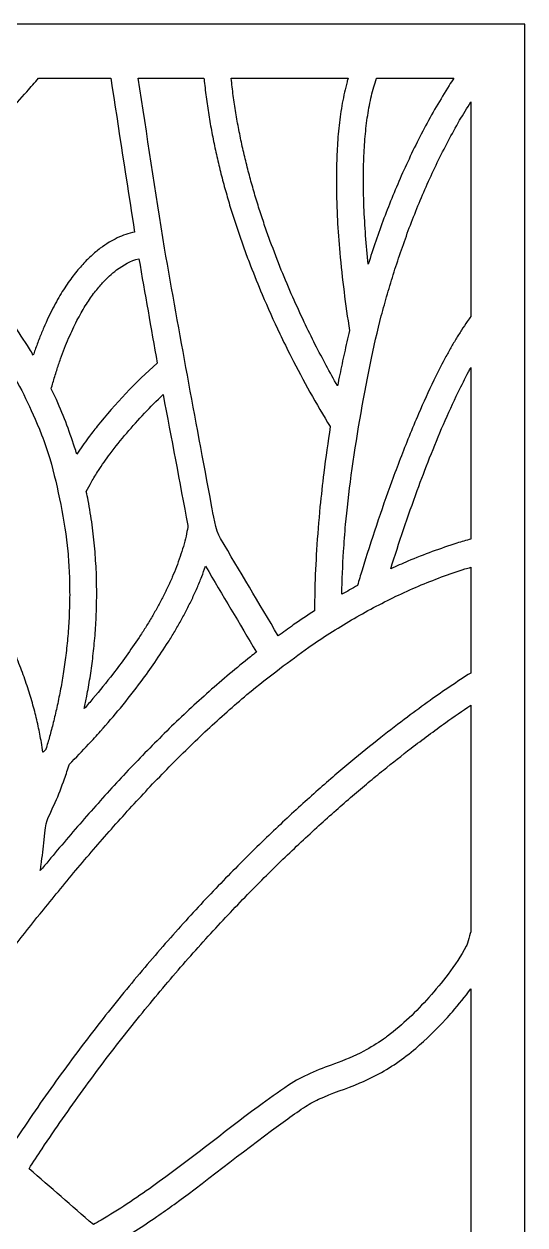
# Model space of a CAD drawing. Header units: centimetres. Extents: x 12.5 to 21.7, y -1.5 to 9.
# Drawn here: x 20.084 to 21.689, y 5.153 to 9.001 of the extents above; entities that cross this region are included whole.
import ezdxf

# ---------------------------------------------------------------- set-up
doc = ezdxf.new("R2010")
doc.units = ezdxf.units.CM
doc.header["$MEASUREMENT"] = 0
doc.layers.add('layer 1', color=7, linetype='Continuous')

msp = doc.modelspace()

# ---------------------------------------------------------------- linework, layer by layer
at = {"layer": 'layer 1', "color": 250, "lineweight": 30}
for points, knots in [([(21.68867, -1.47223), (20.22867, -1.47223), (18.76867, -1.47223), (17.30866, -1.47223), (17.30866, -1.47223), (17.30866, 2.01877), (17.30866, 5.50977), (17.30866, 9.00077), (17.30866, 9.00077), (18.76867, 9.00077), (20.22867, 9.00077), (21.68867, 9.00077), (21.68867, 9.00077), (21.68867, 5.50977), (21.68867, 2.01877), (21.68867, -1.47223)], [0, 0, 0, 0, 0.2, 0.2, 0.2, 0.2, 0.4, 0.4, 0.4, 0.4, 0.6, 0.6, 0.6, 0.6, 1, 1, 1, 1]), ([(20.11321, 7.93955), (20.11517, 7.94534), (20.11712, 7.95114), (20.11908, 7.95693), (20.11908, 7.95693), (20.12366, 7.96924), (20.12825, 7.98155), (20.13284, 7.99387), (20.13284, 7.99387), (20.13755, 8.00536), (20.14227, 8.01686), (20.14698, 8.02836), (20.14698, 8.02836), (20.15181, 8.03907), (20.15664, 8.04978), (20.16147, 8.06049), (20.16147, 8.06049), (20.16639, 8.07045), (20.17131, 8.0804), (20.17624, 8.09035), (20.17624, 8.09035), (20.18124, 8.09958), (20.18624, 8.10881), (20.19124, 8.11803), (20.19124, 8.11803), (20.1963, 8.12656), (20.20137, 8.13508), (20.20643, 8.1436), (20.20643, 8.1436), (20.21154, 8.15146), (20.21664, 8.15931), (20.22175, 8.16716), (20.22175, 8.16716), (20.22688, 8.17436), (20.23202, 8.18157), (20.23715, 8.18877), (20.23715, 8.18877), (20.24229, 8.19536), (20.24744, 8.20194), (20.25258, 8.20853), (20.25258, 8.20853), (20.25771, 8.21452), (20.26284, 8.22051), (20.26797, 8.2265), (20.26797, 8.2265), (20.27307, 8.23193), (20.27818, 8.23735), (20.28328, 8.24278), (20.28328, 8.24278), (20.28833, 8.24766), (20.29338, 8.25254), (20.29843, 8.25742), (20.29843, 8.25742), (20.30342, 8.26179), (20.3084, 8.26616), (20.31338, 8.27052), (20.31338, 8.27052), (20.31827, 8.2744), (20.32316, 8.27827), (20.32804, 8.28215), (20.32804, 8.28215), (20.33746, 8.28853), (20.34687, 8.29491), (20.35628, 8.30129), (20.35628, 8.30129), (20.36504, 8.30603), (20.37381, 8.31077), (20.38257, 8.31551), (20.38257, 8.31551), (20.40047, 8.32351), (20.41862, 8.33072), (20.43797, 8.33438), (20.43797, 8.33438), (20.41244, 8.49869), (20.38692, 8.663), (20.3614, 8.82731), (20.3614, 8.82731), (20.28435, 8.82731), (20.20731, 8.82731), (20.13026, 8.82731), (20.13026, 8.82731), (20.11799, 8.81275), (20.10556, 8.79835), (20.09302, 8.78398), (20.09302, 8.78398), (20.07274, 8.76192), (20.05246, 8.73985), (20.03218, 8.71779), (20.03218, 8.71779), (20.01973, 8.70496), (20.00728, 8.69213), (19.99483, 8.6793), (19.99483, 8.6793), (19.98089, 8.66549), (19.96695, 8.65169), (19.95301, 8.63789), (19.95301, 8.63789), (19.93762, 8.62328), (19.92223, 8.60867), (19.90684, 8.59406), (19.90684, 8.59406), (19.89003, 8.57882), (19.87322, 8.56357), (19.85641, 8.54833), (19.85641, 8.54833), (19.83822, 8.53262), (19.82003, 8.51692), (19.80184, 8.50121), (19.80184, 8.50121), (19.7823, 8.4852), (19.76276, 8.4692), (19.74322, 8.4532), (19.74322, 8.4532), (19.72472, 8.43888), (19.70621, 8.42456), (19.6877, 8.41025), (19.6877, 8.41025), (19.74378, 8.36573), (19.78164, 8.3332), (19.84269, 8.27836), (19.84269, 8.27836), (19.86812, 8.25247), (19.89354, 8.22658), (19.91896, 8.20069), (19.91896, 8.20069), (19.94172, 8.17433), (19.96448, 8.14798), (19.98724, 8.12163), (19.98724, 8.12163), (20.00746, 8.0949), (20.02768, 8.06818), (20.0479, 8.04146), (20.0479, 8.04146), (20.06569, 8.01447), (20.08349, 7.98747), (20.10128, 7.96048), (20.10128, 7.96048), (20.10526, 7.9535), (20.10924, 7.94653), (20.11321, 7.93955)], [0, 0, 0, 0, 0.0277778, 0.0277778, 0.0277778, 0.0277778, 0.0555556, 0.0555556, 0.0555556, 0.0555556, 0.0833333, 0.0833333, 0.0833333, 0.0833333, 0.1111111, 0.1111111, 0.1111111, 0.1111111, 0.1388889, 0.1388889, 0.1388889, 0.1388889, 0.1666667, 0.1666667, 0.1666667, 0.1666667, 0.1944444, 0.1944444, 0.1944444, 0.1944444, 0.2222222, 0.2222222, 0.2222222, 0.2222222, 0.25, 0.25, 0.25, 0.25, 0.2777778, 0.2777778, 0.2777778, 0.2777778, 0.3055556, 0.3055556, 0.3055556, 0.3055556, 0.3333333, 0.3333333, 0.3333333, 0.3333333, 0.3611111, 0.3611111, 0.3611111, 0.3611111, 0.3888889, 0.3888889, 0.3888889, 0.3888889, 0.4166667, 0.4166667, 0.4166667, 0.4166667, 0.4444444, 0.4444444, 0.4444444, 0.4444444, 0.4722222, 0.4722222, 0.4722222, 0.4722222, 0.5, 0.5, 0.5, 0.5, 0.5277778, 0.5277778, 0.5277778, 0.5277778, 0.5555556, 0.5555556, 0.5555556, 0.5555556, 0.5833333, 0.5833333, 0.5833333, 0.5833333, 0.6111111, 0.6111111, 0.6111111, 0.6111111, 0.6388889, 0.6388889, 0.6388889, 0.6388889, 0.6666667, 0.6666667, 0.6666667, 0.6666667, 0.6944444, 0.6944444, 0.6944444, 0.6944444, 0.7222222, 0.7222222, 0.7222222, 0.7222222, 0.75, 0.75, 0.75, 0.75, 0.7777778, 0.7777778, 0.7777778, 0.7777778, 0.8055556, 0.8055556, 0.8055556, 0.8055556, 0.8333333, 0.8333333, 0.8333333, 0.8333333, 0.8611111, 0.8611111, 0.8611111, 0.8611111, 0.8888889, 0.8888889, 0.8888889, 0.8888889, 0.9166667, 0.9166667, 0.9166667, 0.9166667, 0.9444444, 0.9444444, 0.9444444, 0.9444444, 1, 1, 1, 1]), ([(21.01529, 7.18996), (21.0165, 7.23212), (21.01849, 7.27416), (21.02092, 7.31628), (21.02092, 7.31628), (21.02405, 7.36225), (21.02777, 7.40806), (21.03194, 7.45394), (21.03194, 7.45394), (21.03593, 7.49012), (21.03992, 7.5263), (21.0439, 7.56247), (21.0439, 7.56247), (21.05037, 7.61207), (21.0571, 7.66154), (21.06503, 7.71093), (21.06503, 7.71093), (21.01933, 7.78306), (20.97857, 7.85829), (20.93947, 7.93415), (20.93947, 7.93415), (20.92727, 7.95895), (20.91507, 7.98376), (20.90287, 8.00856), (20.90287, 8.00856), (20.8834, 8.05024), (20.86463, 8.09203), (20.84638, 8.13426), (20.84638, 8.13426), (20.83398, 8.16497), (20.82157, 8.19568), (20.80917, 8.22638), (20.80917, 8.22638), (20.80314, 8.24248), (20.79712, 8.25857), (20.79109, 8.27467), (20.79109, 8.27467), (20.78524, 8.29122), (20.77939, 8.30777), (20.77354, 8.32432), (20.77354, 8.32432), (20.7679, 8.3413), (20.76227, 8.35827), (20.75664, 8.37525), (20.75664, 8.37525), (20.75127, 8.39262), (20.7459, 8.40999), (20.74053, 8.42736), (20.74053, 8.42736), (20.73547, 8.44509), (20.73041, 8.46283), (20.72535, 8.48056), (20.72535, 8.48056), (20.72064, 8.49863), (20.71593, 8.5167), (20.71122, 8.53477), (20.71122, 8.53477), (20.7069, 8.55315), (20.70259, 8.57153), (20.69827, 8.5899), (20.69827, 8.5899), (20.6944, 8.60855), (20.69052, 8.62721), (20.68665, 8.64586), (20.68665, 8.64586), (20.68326, 8.66476), (20.67987, 8.68366), (20.67648, 8.70256), (20.67648, 8.70256), (20.67362, 8.72167), (20.67076, 8.74079), (20.6679, 8.7599), (20.6679, 8.7599), (20.66562, 8.77921), (20.66333, 8.79851), (20.66105, 8.81781), (20.66105, 8.81781), (20.66078, 8.82098), (20.66051, 8.82414), (20.66024, 8.82731), (20.66024, 8.82731), (20.58988, 8.82731), (20.51953, 8.82731), (20.44917, 8.82731), (20.44917, 8.82731), (20.47738, 8.64571), (20.50559, 8.46412), (20.5338, 8.28252), (20.5338, 8.28252), (20.58209, 8.00726), (20.63042, 7.74653), (20.68473, 7.45826), (20.68473, 7.45826), (20.68953, 7.43282), (20.69787, 7.37808), (20.71313, 7.35238), (20.71313, 7.35238), (20.77481, 7.24848), (20.8365, 7.14459), (20.89819, 7.04069), (20.89819, 7.04069), (20.91425, 7.05221), (20.9303, 7.06372), (20.94636, 7.07524), (20.94636, 7.07524), (20.96917, 7.09043), (20.99198, 7.10561), (21.01479, 7.1208), (21.01479, 7.1208), (21.01476, 7.14386), (21.01483, 7.16687), (21.01529, 7.18996)], [0, 0, 0, 0, 0.0344828, 0.0344828, 0.0344828, 0.0344828, 0.0689655, 0.0689655, 0.0689655, 0.0689655, 0.1034483, 0.1034483, 0.1034483, 0.1034483, 0.137931, 0.137931, 0.137931, 0.137931, 0.1724138, 0.1724138, 0.1724138, 0.1724138, 0.2068966, 0.2068966, 0.2068966, 0.2068966, 0.2413793, 0.2413793, 0.2413793, 0.2413793, 0.2758621, 0.2758621, 0.2758621, 0.2758621, 0.3103448, 0.3103448, 0.3103448, 0.3103448, 0.3448276, 0.3448276, 0.3448276, 0.3448276, 0.3793103, 0.3793103, 0.3793103, 0.3793103, 0.4137931, 0.4137931, 0.4137931, 0.4137931, 0.4482759, 0.4482759, 0.4482759, 0.4482759, 0.4827586, 0.4827586, 0.4827586, 0.4827586, 0.5172414, 0.5172414, 0.5172414, 0.5172414, 0.5517241, 0.5517241, 0.5517241, 0.5517241, 0.5862069, 0.5862069, 0.5862069, 0.5862069, 0.6206897, 0.6206897, 0.6206897, 0.6206897, 0.6551724, 0.6551724, 0.6551724, 0.6551724, 0.6896552, 0.6896552, 0.6896552, 0.6896552, 0.7241379, 0.7241379, 0.7241379, 0.7241379, 0.7586207, 0.7586207, 0.7586207, 0.7586207, 0.7931034, 0.7931034, 0.7931034, 0.7931034, 0.8275862, 0.8275862, 0.8275862, 0.8275862, 0.862069, 0.862069, 0.862069, 0.862069, 0.8965517, 0.8965517, 0.8965517, 0.8965517, 0.9310345, 0.9310345, 0.9310345, 0.9310345, 1, 1, 1, 1]), ([(20.74729, 8.82731), (20.74731, 8.82707), (20.74733, 8.82684), (20.74735, 8.82661), (20.74735, 8.82661), (20.74952, 8.80821), (20.7517, 8.78982), (20.75388, 8.77142), (20.75388, 8.77142), (20.75661, 8.75316), (20.75934, 8.73489), (20.76207, 8.71663), (20.76207, 8.71663), (20.76532, 8.69853), (20.76857, 8.68044), (20.77181, 8.66234), (20.77181, 8.66234), (20.77553, 8.64444), (20.77925, 8.62654), (20.78297, 8.60864), (20.78297, 8.60864), (20.78712, 8.59097), (20.79126, 8.5733), (20.79541, 8.55563), (20.79541, 8.55563), (20.79995, 8.53822), (20.80449, 8.52081), (20.80903, 8.5034), (20.80903, 8.5034), (20.81391, 8.48629), (20.81879, 8.46918), (20.82368, 8.45207), (20.82368, 8.45207), (20.82887, 8.43528), (20.83405, 8.4185), (20.83924, 8.40171), (20.83924, 8.40171), (20.84469, 8.38528), (20.85014, 8.36886), (20.85559, 8.35243), (20.85559, 8.35243), (20.86126, 8.3364), (20.86693, 8.32037), (20.87259, 8.30433), (20.87259, 8.30433), (20.88442, 8.27357), (20.89624, 8.24281), (20.90806, 8.21204), (20.90806, 8.21204), (20.92024, 8.18324), (20.93242, 8.15443), (20.94461, 8.12562), (20.94461, 8.12562), (20.9568, 8.09902), (20.969, 8.07242), (20.9812, 8.04582), (20.9812, 8.04582), (20.99307, 8.02168), (21.00494, 7.99755), (21.01681, 7.97341), (21.01681, 7.97341), (21.03976, 7.92888), (21.06321, 7.88475), (21.08809, 7.84127), (21.08809, 7.84127), (21.09048, 7.85355), (21.09287, 7.86583), (21.09527, 7.87811), (21.09527, 7.87811), (21.10016, 7.90103), (21.10506, 7.92395), (21.10996, 7.94687), (21.10996, 7.94687), (21.11556, 7.97077), (21.12116, 7.99468), (21.12676, 8.01859), (21.12676, 8.01859), (21.11324, 8.10133), (21.1032, 8.18436), (21.09535, 8.26783), (21.09535, 8.26783), (21.09237, 8.30345), (21.08984, 8.33901), (21.08771, 8.37469), (21.08771, 8.37469), (21.08675, 8.39963), (21.08579, 8.42456), (21.08482, 8.4495), (21.08482, 8.4495), (21.08467, 8.47484), (21.08451, 8.50018), (21.08435, 8.52553), (21.08435, 8.52553), (21.08518, 8.55083), (21.08602, 8.57613), (21.08685, 8.60143), (21.08685, 8.60143), (21.08771, 8.61392), (21.08856, 8.62642), (21.08941, 8.63891), (21.08941, 8.63891), (21.09059, 8.65123), (21.09176, 8.66355), (21.09294, 8.67587), (21.09294, 8.67587), (21.09446, 8.68796), (21.09599, 8.70005), (21.09752, 8.71214), (21.09752, 8.71214), (21.09943, 8.72396), (21.10133, 8.73577), (21.10324, 8.74758), (21.10324, 8.74758), (21.10556, 8.75906), (21.10788, 8.77054), (21.1102, 8.78202), (21.1102, 8.78202), (21.11297, 8.79313), (21.11574, 8.80423), (21.1185, 8.81533), (21.1185, 8.81533), (21.11972, 8.81932), (21.12094, 8.82331), (21.12216, 8.82731), (21.12216, 8.82731), (20.9972, 8.82731), (20.87224, 8.82731), (20.74729, 8.82731)], [0, 0, 0, 0, 0.030303, 0.030303, 0.030303, 0.030303, 0.0606061, 0.0606061, 0.0606061, 0.0606061, 0.0909091, 0.0909091, 0.0909091, 0.0909091, 0.1212121, 0.1212121, 0.1212121, 0.1212121, 0.1515152, 0.1515152, 0.1515152, 0.1515152, 0.1818182, 0.1818182, 0.1818182, 0.1818182, 0.2121212, 0.2121212, 0.2121212, 0.2121212, 0.2424242, 0.2424242, 0.2424242, 0.2424242, 0.2727273, 0.2727273, 0.2727273, 0.2727273, 0.3030303, 0.3030303, 0.3030303, 0.3030303, 0.3333333, 0.3333333, 0.3333333, 0.3333333, 0.3636364, 0.3636364, 0.3636364, 0.3636364, 0.3939394, 0.3939394, 0.3939394, 0.3939394, 0.4242424, 0.4242424, 0.4242424, 0.4242424, 0.4545455, 0.4545455, 0.4545455, 0.4545455, 0.4848485, 0.4848485, 0.4848485, 0.4848485, 0.5151515, 0.5151515, 0.5151515, 0.5151515, 0.5454545, 0.5454545, 0.5454545, 0.5454545, 0.5757576, 0.5757576, 0.5757576, 0.5757576, 0.6060606, 0.6060606, 0.6060606, 0.6060606, 0.6363636, 0.6363636, 0.6363636, 0.6363636, 0.6666667, 0.6666667, 0.6666667, 0.6666667, 0.6969697, 0.6969697, 0.6969697, 0.6969697, 0.7272727, 0.7272727, 0.7272727, 0.7272727, 0.7575758, 0.7575758, 0.7575758, 0.7575758, 0.7878788, 0.7878788, 0.7878788, 0.7878788, 0.8181818, 0.8181818, 0.8181818, 0.8181818, 0.8484848, 0.8484848, 0.8484848, 0.8484848, 0.8787879, 0.8787879, 0.8787879, 0.8787879, 0.9090909, 0.9090909, 0.9090909, 0.9090909, 0.9393939, 0.9393939, 0.9393939, 0.9393939, 1, 1, 1, 1]), ([(21.21335, 8.82731), (21.21239, 8.82473), (21.21143, 8.82215), (21.21048, 8.81958), (21.21048, 8.81958), (21.20769, 8.81044), (21.2049, 8.80131), (21.20212, 8.79218), (21.20212, 8.79218), (21.19969, 8.78243), (21.19726, 8.77268), (21.19483, 8.76294), (21.19483, 8.76294), (21.19275, 8.75265), (21.19067, 8.74236), (21.18859, 8.73207), (21.18859, 8.73207), (21.18686, 8.72131), (21.18512, 8.71055), (21.18338, 8.69979), (21.18338, 8.69979), (21.18197, 8.68863), (21.18056, 8.67747), (21.17915, 8.66631), (21.17915, 8.66631), (21.17806, 8.65482), (21.17696, 8.64333), (21.17586, 8.63184), (21.17586, 8.63184), (21.17454, 8.60813), (21.17321, 8.58442), (21.17188, 8.56071), (21.17188, 8.56071), (21.17158, 8.53647), (21.17128, 8.51223), (21.17098, 8.48799), (21.17098, 8.48799), (21.17155, 8.46373), (21.17211, 8.43946), (21.17267, 8.4152), (21.17267, 8.4152), (21.17551, 8.35358), (21.17968, 8.29222), (21.18606, 8.23086), (21.18606, 8.23086), (21.19426, 8.2557), (21.20246, 8.28054), (21.21066, 8.30539), (21.21066, 8.30539), (21.21941, 8.3297), (21.22816, 8.35401), (21.23691, 8.37832), (21.23691, 8.37832), (21.24642, 8.40258), (21.25592, 8.42684), (21.26543, 8.4511), (21.26543, 8.4511), (21.27572, 8.47522), (21.28601, 8.49934), (21.29631, 8.52346), (21.29631, 8.52346), (21.30742, 8.54737), (21.31854, 8.57127), (21.32965, 8.59518), (21.32965, 8.59518), (21.34162, 8.61879), (21.35359, 8.64239), (21.36556, 8.666), (21.36556, 8.666), (21.37841, 8.68922), (21.39127, 8.71244), (21.40412, 8.73566), (21.40412, 8.73566), (21.4179, 8.75842), (21.43168, 8.78117), (21.44546, 8.80393), (21.44546, 8.80393), (21.45063, 8.81172), (21.4558, 8.81951), (21.46097, 8.82731), (21.46097, 8.82731), (21.37843, 8.82731), (21.29589, 8.82731), (21.21335, 8.82731)], [0, 0, 0, 0, 0.0454545, 0.0454545, 0.0454545, 0.0454545, 0.0909091, 0.0909091, 0.0909091, 0.0909091, 0.1363636, 0.1363636, 0.1363636, 0.1363636, 0.1818182, 0.1818182, 0.1818182, 0.1818182, 0.2272727, 0.2272727, 0.2272727, 0.2272727, 0.2727273, 0.2727273, 0.2727273, 0.2727273, 0.3181818, 0.3181818, 0.3181818, 0.3181818, 0.3636364, 0.3636364, 0.3636364, 0.3636364, 0.4090909, 0.4090909, 0.4090909, 0.4090909, 0.4545455, 0.4545455, 0.4545455, 0.4545455, 0.5, 0.5, 0.5, 0.5, 0.5454545, 0.5454545, 0.5454545, 0.5454545, 0.5909091, 0.5909091, 0.5909091, 0.5909091, 0.6363636, 0.6363636, 0.6363636, 0.6363636, 0.6818182, 0.6818182, 0.6818182, 0.6818182, 0.7272727, 0.7272727, 0.7272727, 0.7272727, 0.7727273, 0.7727273, 0.7727273, 0.7727273, 0.8181818, 0.8181818, 0.8181818, 0.8181818, 0.8636364, 0.8636364, 0.8636364, 0.8636364, 0.9090909, 0.9090909, 0.9090909, 0.9090909, 1, 1, 1, 1]), ([(21.5152, 8.75166), (21.5032, 8.73183), (21.49119, 8.71201), (21.47919, 8.69218), (21.47919, 8.69218), (21.46686, 8.66991), (21.45453, 8.64764), (21.4422, 8.62537), (21.4422, 8.62537), (21.43069, 8.60267), (21.41918, 8.57997), (21.40768, 8.55728), (21.40768, 8.55728), (21.39696, 8.53423), (21.38625, 8.51119), (21.37554, 8.48815), (21.37554, 8.48815), (21.3656, 8.46485), (21.35565, 8.44155), (21.34571, 8.41825), (21.34571, 8.41825), (21.33651, 8.39477), (21.32731, 8.37129), (21.31811, 8.34781), (21.31811, 8.34781), (21.30962, 8.32423), (21.30113, 8.30066), (21.29265, 8.27708), (21.29265, 8.27708), (21.28485, 8.25349), (21.27705, 8.22991), (21.26925, 8.20632), (21.26925, 8.20632), (21.26211, 8.18281), (21.25497, 8.15929), (21.24783, 8.13578), (21.24783, 8.13578), (21.24133, 8.11241), (21.23482, 8.08905), (21.22831, 8.06569), (21.22831, 8.06569), (21.18024, 7.87748), (21.13119, 7.58743), (21.11386, 7.3971), (21.11386, 7.3971), (21.11173, 7.36835), (21.10961, 7.33959), (21.10748, 7.31084), (21.10748, 7.31084), (21.10485, 7.26511), (21.10247, 7.21935), (21.10169, 7.17355), (21.10169, 7.17355), (21.11852, 7.18298), (21.13534, 7.1924), (21.15216, 7.20182), (21.15216, 7.20182), (21.15694, 7.21818), (21.16174, 7.23454), (21.16666, 7.25086), (21.16666, 7.25086), (21.19596, 7.34679), (21.228, 7.44169), (21.26212, 7.53602), (21.26212, 7.53602), (21.27987, 7.584), (21.29817, 7.63166), (21.31716, 7.67917), (21.31716, 7.67917), (21.32734, 7.70353), (21.33753, 7.72788), (21.34771, 7.75224), (21.34771, 7.75224), (21.36355, 7.78828), (21.37981, 7.82396), (21.3967, 7.85953), (21.3967, 7.85953), (21.40819, 7.88215), (21.41969, 7.90477), (21.43118, 7.92739), (21.43118, 7.92739), (21.43709, 7.93815), (21.443, 7.94892), (21.44891, 7.95968), (21.44891, 7.95968), (21.45492, 7.97001), (21.46093, 7.98034), (21.46695, 7.99066), (21.46695, 7.99066), (21.47306, 8.00049), (21.47918, 8.01032), (21.48529, 8.02015), (21.48529, 8.02015), (21.49151, 8.02943), (21.49773, 8.03871), (21.50395, 8.04799), (21.50395, 8.04799), (21.5077, 8.05312), (21.51145, 8.05826), (21.5152, 8.0634), (21.5152, 8.0634), (21.5152, 8.29282), (21.5152, 8.52224), (21.5152, 8.75166)], [0, 0, 0, 0, 0.037037, 0.037037, 0.037037, 0.037037, 0.0740741, 0.0740741, 0.0740741, 0.0740741, 0.1111111, 0.1111111, 0.1111111, 0.1111111, 0.1481481, 0.1481481, 0.1481481, 0.1481481, 0.1851852, 0.1851852, 0.1851852, 0.1851852, 0.2222222, 0.2222222, 0.2222222, 0.2222222, 0.2592593, 0.2592593, 0.2592593, 0.2592593, 0.2962963, 0.2962963, 0.2962963, 0.2962963, 0.3333333, 0.3333333, 0.3333333, 0.3333333, 0.3703704, 0.3703704, 0.3703704, 0.3703704, 0.4074074, 0.4074074, 0.4074074, 0.4074074, 0.4444444, 0.4444444, 0.4444444, 0.4444444, 0.4814815, 0.4814815, 0.4814815, 0.4814815, 0.5185185, 0.5185185, 0.5185185, 0.5185185, 0.5555556, 0.5555556, 0.5555556, 0.5555556, 0.5925926, 0.5925926, 0.5925926, 0.5925926, 0.6296296, 0.6296296, 0.6296296, 0.6296296, 0.6666667, 0.6666667, 0.6666667, 0.6666667, 0.7037037, 0.7037037, 0.7037037, 0.7037037, 0.7407407, 0.7407407, 0.7407407, 0.7407407, 0.7777778, 0.7777778, 0.7777778, 0.7777778, 0.8148148, 0.8148148, 0.8148148, 0.8148148, 0.8518519, 0.8518519, 0.8518519, 0.8518519, 0.8888889, 0.8888889, 0.8888889, 0.8888889, 0.9259259, 0.9259259, 0.9259259, 0.9259259, 1, 1, 1, 1]), ([(20.25265, 7.62251), (20.26465, 7.64038), (20.27693, 7.65789), (20.28963, 7.6753), (20.28963, 7.6753), (20.29905, 7.6875), (20.30848, 7.69971), (20.3179, 7.71191), (20.3179, 7.71191), (20.37668, 7.78421), (20.44073, 7.85239), (20.51032, 7.91443), (20.51032, 7.91443), (20.49077, 8.02582), (20.47123, 8.13721), (20.45169, 8.2486), (20.45169, 8.2486), (20.42514, 8.24235), (20.4022, 8.22853), (20.38022, 8.21283), (20.38022, 8.21283), (20.37254, 8.20641), (20.36487, 8.2), (20.35719, 8.19359), (20.35719, 8.19359), (20.34897, 8.18524), (20.34075, 8.1769), (20.33253, 8.16855), (20.33253, 8.16855), (20.32827, 8.16357), (20.324, 8.15859), (20.31973, 8.1536), (20.31973, 8.1536), (20.31538, 8.14803), (20.31103, 8.14246), (20.30668, 8.13689), (20.30668, 8.13689), (20.30227, 8.1307), (20.29786, 8.12452), (20.29345, 8.11833), (20.29345, 8.11833), (20.289, 8.11148), (20.28455, 8.10464), (20.2801, 8.09779), (20.2801, 8.09779), (20.27563, 8.09026), (20.27115, 8.08273), (20.26668, 8.0752), (20.26668, 8.0752), (20.26221, 8.06695), (20.25773, 8.0587), (20.25326, 8.05045), (20.25326, 8.05045), (20.2488, 8.04144), (20.24435, 8.03244), (20.2399, 8.02344), (20.2399, 8.02344), (20.23549, 8.01365), (20.23108, 8.00386), (20.22666, 7.99407), (20.22666, 7.99407), (20.22232, 7.98347), (20.21797, 7.97287), (20.21362, 7.96227), (20.21362, 7.96227), (20.20936, 7.95082), (20.20509, 7.93937), (20.20083, 7.92792), (20.20083, 7.92792), (20.19667, 7.91559), (20.19251, 7.90327), (20.18835, 7.89094), (20.18835, 7.89094), (20.18432, 7.87771), (20.18028, 7.86448), (20.17625, 7.85124), (20.17625, 7.85124), (20.17446, 7.84471), (20.17267, 7.83817), (20.17088, 7.83163), (20.17088, 7.83163), (20.17647, 7.82018), (20.18206, 7.80873), (20.18766, 7.79728), (20.18766, 7.79728), (20.1989, 7.77007), (20.21015, 7.74286), (20.22139, 7.71566), (20.22139, 7.71566), (20.2307, 7.68858), (20.24001, 7.6615), (20.24932, 7.63442), (20.24932, 7.63442), (20.25043, 7.63045), (20.25154, 7.62648), (20.25265, 7.62251)], [0, 0, 0, 0, 0.04, 0.04, 0.04, 0.04, 0.08, 0.08, 0.08, 0.08, 0.12, 0.12, 0.12, 0.12, 0.16, 0.16, 0.16, 0.16, 0.2, 0.2, 0.2, 0.2, 0.24, 0.24, 0.24, 0.24, 0.28, 0.28, 0.28, 0.28, 0.32, 0.32, 0.32, 0.32, 0.36, 0.36, 0.36, 0.36, 0.4, 0.4, 0.4, 0.4, 0.44, 0.44, 0.44, 0.44, 0.48, 0.48, 0.48, 0.48, 0.52, 0.52, 0.52, 0.52, 0.56, 0.56, 0.56, 0.56, 0.6, 0.6, 0.6, 0.6, 0.64, 0.64, 0.64, 0.64, 0.68, 0.68, 0.68, 0.68, 0.72, 0.72, 0.72, 0.72, 0.76, 0.76, 0.76, 0.76, 0.8, 0.8, 0.8, 0.8, 0.84, 0.84, 0.84, 0.84, 0.88, 0.88, 0.88, 0.88, 0.92, 0.92, 0.92, 0.92, 1, 1, 1, 1]), ([(20.14511, 6.66837), (20.14794, 6.67112), (20.15076, 6.67387), (20.15357, 6.67664), (20.15357, 6.67664), (20.15366, 6.67694), (20.15376, 6.67724), (20.15386, 6.67755), (20.15386, 6.67755), (20.15779, 6.69097), (20.16173, 6.70438), (20.16567, 6.7178), (20.16567, 6.7178), (20.16961, 6.73265), (20.17356, 6.7475), (20.1775, 6.76235), (20.1775, 6.76235), (20.18133, 6.77854), (20.18517, 6.79473), (20.189, 6.81092), (20.189, 6.81092), (20.19259, 6.82836), (20.19618, 6.8458), (20.19977, 6.86324), (20.19977, 6.86324), (20.20301, 6.88184), (20.20624, 6.90044), (20.20947, 6.91904), (20.20947, 6.91904), (20.21221, 6.9387), (20.21496, 6.95837), (20.21771, 6.97803), (20.21771, 6.97803), (20.21985, 6.99867), (20.22199, 7.01932), (20.22413, 7.03996), (20.22413, 7.03996), (20.22554, 7.06149), (20.22696, 7.08301), (20.22837, 7.10454), (20.22837, 7.10454), (20.22893, 7.12686), (20.2295, 7.14919), (20.23006, 7.17151), (20.23006, 7.17151), (20.22965, 7.19454), (20.22924, 7.21757), (20.22884, 7.2406), (20.22884, 7.2406), (20.22734, 7.26425), (20.22584, 7.28789), (20.22434, 7.31154), (20.22434, 7.31154), (20.21337, 7.40954), (20.19317, 7.51311), (20.16648, 7.60862), (20.16648, 7.60862), (20.15773, 7.63407), (20.14898, 7.65952), (20.14023, 7.68496), (20.14023, 7.68496), (20.09999, 7.78232), (20.08132, 7.82039), (20.02732, 7.91508), (20.02732, 7.91508), (20.02175, 7.92354), (20.01617, 7.932), (20.0106, 7.94046), (20.0106, 7.94046), (20.00603, 7.93063), (20.00143, 7.92081), (19.99679, 7.91101), (19.99679, 7.91101), (19.95921, 7.83203), (19.91931, 7.75414), (19.87564, 7.67833), (19.87564, 7.67833), (19.84393, 7.62445), (19.8098, 7.57221), (19.77134, 7.52285), (19.77134, 7.52285), (19.78828, 7.49591), (19.80571, 7.46927), (19.8229, 7.44249), (19.8229, 7.44249), (19.86001, 7.38367), (19.89422, 7.32362), (19.92639, 7.26198), (19.92639, 7.26198), (19.97488, 7.1677), (20.01851, 7.07114), (20.05931, 6.9733), (20.05931, 6.9733), (20.06668, 6.95412), (20.07406, 6.93494), (20.08143, 6.91576), (20.08143, 6.91576), (20.08776, 6.8971), (20.09408, 6.87845), (20.1004, 6.85979), (20.1004, 6.85979), (20.10571, 6.84158), (20.11101, 6.82336), (20.11632, 6.80515), (20.11632, 6.80515), (20.12064, 6.78729), (20.12497, 6.76943), (20.1293, 6.75157), (20.1293, 6.75157), (20.13268, 6.73399), (20.13606, 6.71641), (20.13945, 6.69883), (20.13945, 6.69883), (20.14095, 6.6883), (20.14245, 6.67778), (20.14395, 6.66725), (20.14395, 6.66725), (20.14434, 6.66762), (20.14473, 6.668), (20.14511, 6.66837)], [0, 0, 0, 0, 0.0322581, 0.0322581, 0.0322581, 0.0322581, 0.0645161, 0.0645161, 0.0645161, 0.0645161, 0.0967742, 0.0967742, 0.0967742, 0.0967742, 0.1290323, 0.1290323, 0.1290323, 0.1290323, 0.1612903, 0.1612903, 0.1612903, 0.1612903, 0.1935484, 0.1935484, 0.1935484, 0.1935484, 0.2258065, 0.2258065, 0.2258065, 0.2258065, 0.2580645, 0.2580645, 0.2580645, 0.2580645, 0.2903226, 0.2903226, 0.2903226, 0.2903226, 0.3225806, 0.3225806, 0.3225806, 0.3225806, 0.3548387, 0.3548387, 0.3548387, 0.3548387, 0.3870968, 0.3870968, 0.3870968, 0.3870968, 0.4193548, 0.4193548, 0.4193548, 0.4193548, 0.4516129, 0.4516129, 0.4516129, 0.4516129, 0.483871, 0.483871, 0.483871, 0.483871, 0.516129, 0.516129, 0.516129, 0.516129, 0.5483871, 0.5483871, 0.5483871, 0.5483871, 0.5806452, 0.5806452, 0.5806452, 0.5806452, 0.6129032, 0.6129032, 0.6129032, 0.6129032, 0.6451613, 0.6451613, 0.6451613, 0.6451613, 0.6774194, 0.6774194, 0.6774194, 0.6774194, 0.7096774, 0.7096774, 0.7096774, 0.7096774, 0.7419355, 0.7419355, 0.7419355, 0.7419355, 0.7741935, 0.7741935, 0.7741935, 0.7741935, 0.8064516, 0.8064516, 0.8064516, 0.8064516, 0.8387097, 0.8387097, 0.8387097, 0.8387097, 0.8709677, 0.8709677, 0.8709677, 0.8709677, 0.9032258, 0.9032258, 0.9032258, 0.9032258, 0.9354839, 0.9354839, 0.9354839, 0.9354839, 1, 1, 1, 1]), ([(21.5152, 7.89982), (21.51269, 7.89538), (21.51018, 7.89093), (21.50767, 7.88649), (21.50767, 7.88649), (21.49669, 7.86488), (21.48571, 7.84327), (21.47473, 7.82165), (21.47473, 7.82165), (21.45839, 7.78724), (21.44266, 7.75271), (21.42733, 7.71783), (21.42733, 7.71783), (21.41225, 7.68233), (21.3976, 7.64674), (21.38329, 7.61092), (21.38329, 7.61092), (21.36975, 7.57612), (21.35653, 7.54124), (21.34357, 7.50622), (21.34357, 7.50622), (21.31353, 7.42317), (21.28471, 7.33951), (21.2586, 7.25508), (21.2586, 7.25508), (21.2769, 7.26335), (21.29521, 7.27161), (21.31352, 7.27988), (21.31352, 7.27988), (21.33944, 7.29015), (21.36536, 7.30042), (21.39128, 7.31068), (21.39128, 7.31068), (21.41771, 7.31968), (21.44414, 7.32867), (21.47056, 7.33767), (21.47056, 7.33767), (21.48544, 7.34189), (21.50032, 7.34612), (21.5152, 7.35035), (21.5152, 7.35035), (21.5152, 7.53351), (21.5152, 7.71666), (21.5152, 7.89982)], [0, 0, 0, 0, 0.0833333, 0.0833333, 0.0833333, 0.0833333, 0.1666667, 0.1666667, 0.1666667, 0.1666667, 0.25, 0.25, 0.25, 0.25, 0.3333333, 0.3333333, 0.3333333, 0.3333333, 0.4166667, 0.4166667, 0.4166667, 0.4166667, 0.5, 0.5, 0.5, 0.5, 0.5833333, 0.5833333, 0.5833333, 0.5833333, 0.6666667, 0.6666667, 0.6666667, 0.6666667, 0.75, 0.75, 0.75, 0.75, 0.8333333, 0.8333333, 0.8333333, 0.8333333, 1, 1, 1, 1]), ([(20.2768, 6.80726), (20.28613, 6.8179), (20.29541, 6.82859), (20.30464, 6.83934), (20.30464, 6.83934), (20.32623, 6.86518), (20.34735, 6.89125), (20.36817, 6.91772), (20.36817, 6.91772), (20.3824, 6.93678), (20.39663, 6.95584), (20.41085, 6.97491), (20.41085, 6.97491), (20.4247, 6.99502), (20.43856, 7.01514), (20.45241, 7.03525), (20.45241, 7.03525), (20.45907, 7.04564), (20.46574, 7.05602), (20.4724, 7.0664), (20.4724, 7.0664), (20.47882, 7.07696), (20.48525, 7.08752), (20.49167, 7.09808), (20.49167, 7.09808), (20.4978, 7.10879), (20.50394, 7.1195), (20.51007, 7.13021), (20.51007, 7.13021), (20.51586, 7.14103), (20.52166, 7.15186), (20.52746, 7.16268), (20.52746, 7.16268), (20.53287, 7.1736), (20.53828, 7.18451), (20.54369, 7.19542), (20.54369, 7.19542), (20.54867, 7.20639), (20.55365, 7.21736), (20.55862, 7.22833), (20.55862, 7.22833), (20.56312, 7.23932), (20.56762, 7.25031), (20.57212, 7.26131), (20.57212, 7.26131), (20.5761, 7.27229), (20.58008, 7.28327), (20.58405, 7.29426), (20.58405, 7.29426), (20.58746, 7.3052), (20.59087, 7.31614), (20.59428, 7.32708), (20.59428, 7.32708), (20.59708, 7.33795), (20.59989, 7.34882), (20.60269, 7.35969), (20.60269, 7.35969), (20.60465, 7.36947), (20.6066, 7.37925), (20.60856, 7.38903), (20.60856, 7.38903), (20.60856, 7.39073), (20.60856, 7.39242), (20.60856, 7.39412), (20.60856, 7.39412), (20.58214, 7.534), (20.55572, 7.67388), (20.5293, 7.81377), (20.5293, 7.81377), (20.48831, 7.77451), (20.44966, 7.73333), (20.41258, 7.69037), (20.41258, 7.69037), (20.39421, 7.66846), (20.3765, 7.64631), (20.35923, 7.62354), (20.35923, 7.62354), (20.34637, 7.60591), (20.33399, 7.58819), (20.32189, 7.57004), (20.32189, 7.57004), (20.31439, 7.55784), (20.30688, 7.54564), (20.29938, 7.53344), (20.29938, 7.53344), (20.29371, 7.52332), (20.28827, 7.51321), (20.28301, 7.50301), (20.28301, 7.50301), (20.28511, 7.49342), (20.28722, 7.48384), (20.28932, 7.47426), (20.28932, 7.47426), (20.29361, 7.44815), (20.29789, 7.42203), (20.30217, 7.39592), (20.30217, 7.39592), (20.30504, 7.37032), (20.30791, 7.34471), (20.31077, 7.31911), (20.31077, 7.31911), (20.31236, 7.29411), (20.31394, 7.26911), (20.31552, 7.24411), (20.31552, 7.24411), (20.31595, 7.2198), (20.31638, 7.19549), (20.31681, 7.17118), (20.31681, 7.17118), (20.31622, 7.14766), (20.31562, 7.12413), (20.31503, 7.10061), (20.31503, 7.10061), (20.31354, 7.07795), (20.31206, 7.0553), (20.31057, 7.03264), (20.31057, 7.03264), (20.30832, 7.01095), (20.30607, 6.98925), (20.30382, 6.96756), (20.30382, 6.96756), (20.30094, 6.94691), (20.29805, 6.92626), (20.29517, 6.90561), (20.29517, 6.90561), (20.29178, 6.8861), (20.28839, 6.86658), (20.285, 6.84706), (20.285, 6.84706), (20.28226, 6.8338), (20.27953, 6.82053), (20.2768, 6.80726)], [0, 0, 0, 0, 0.0294118, 0.0294118, 0.0294118, 0.0294118, 0.0588235, 0.0588235, 0.0588235, 0.0588235, 0.0882353, 0.0882353, 0.0882353, 0.0882353, 0.1176471, 0.1176471, 0.1176471, 0.1176471, 0.1470588, 0.1470588, 0.1470588, 0.1470588, 0.1764706, 0.1764706, 0.1764706, 0.1764706, 0.2058824, 0.2058824, 0.2058824, 0.2058824, 0.2352941, 0.2352941, 0.2352941, 0.2352941, 0.2647059, 0.2647059, 0.2647059, 0.2647059, 0.2941176, 0.2941176, 0.2941176, 0.2941176, 0.3235294, 0.3235294, 0.3235294, 0.3235294, 0.3529412, 0.3529412, 0.3529412, 0.3529412, 0.3823529, 0.3823529, 0.3823529, 0.3823529, 0.4117647, 0.4117647, 0.4117647, 0.4117647, 0.4411765, 0.4411765, 0.4411765, 0.4411765, 0.4705882, 0.4705882, 0.4705882, 0.4705882, 0.5, 0.5, 0.5, 0.5, 0.5294118, 0.5294118, 0.5294118, 0.5294118, 0.5588235, 0.5588235, 0.5588235, 0.5588235, 0.5882353, 0.5882353, 0.5882353, 0.5882353, 0.6176471, 0.6176471, 0.6176471, 0.6176471, 0.6470588, 0.6470588, 0.6470588, 0.6470588, 0.6764706, 0.6764706, 0.6764706, 0.6764706, 0.7058824, 0.7058824, 0.7058824, 0.7058824, 0.7352941, 0.7352941, 0.7352941, 0.7352941, 0.7647059, 0.7647059, 0.7647059, 0.7647059, 0.7941176, 0.7941176, 0.7941176, 0.7941176, 0.8235294, 0.8235294, 0.8235294, 0.8235294, 0.8529412, 0.8529412, 0.8529412, 0.8529412, 0.8823529, 0.8823529, 0.8823529, 0.8823529, 0.9117647, 0.9117647, 0.9117647, 0.9117647, 0.9411765, 0.9411765, 0.9411765, 0.9411765, 1, 1, 1, 1]), ([(21.5152, 7.26018), (21.50894, 7.2584), (21.50267, 7.25662), (21.49641, 7.25484), (21.49641, 7.25484), (21.47135, 7.24632), (21.4463, 7.23779), (21.42124, 7.22926), (21.42124, 7.22926), (21.39661, 7.21951), (21.37198, 7.20975), (21.34735, 7.19999), (21.34735, 7.19999), (21.32313, 7.18906), (21.2989, 7.17812), (21.27468, 7.16719), (21.27468, 7.16719), (21.25086, 7.15513), (21.22704, 7.14307), (21.20321, 7.13101), (21.20321, 7.13101), (21.17978, 7.11788), (21.15634, 7.10475), (21.13291, 7.09162), (21.13291, 7.09162), (21.10985, 7.07748), (21.0868, 7.06334), (21.06374, 7.04919), (21.06374, 7.04919), (21.04106, 7.03409), (21.01837, 7.01898), (20.99568, 7.00388), (20.99568, 7.00388), (20.93496, 6.96033), (20.87347, 6.91387), (20.79793, 6.85233), (20.79793, 6.85233), (20.77664, 6.83395), (20.75536, 6.81557), (20.73407, 6.79718), (20.73407, 6.79718), (20.71311, 6.77812), (20.69216, 6.75906), (20.6712, 6.74001), (20.6712, 6.74001), (20.65056, 6.72033), (20.62993, 6.70065), (20.60929, 6.68097), (20.60929, 6.68097), (20.58897, 6.66073), (20.56865, 6.6405), (20.54832, 6.62026), (20.54832, 6.62026), (20.5283, 6.59952), (20.50829, 6.57878), (20.48827, 6.55804), (20.48827, 6.55804), (20.46854, 6.53685), (20.44882, 6.51567), (20.4291, 6.49449), (20.4291, 6.49449), (20.40966, 6.47292), (20.39022, 6.45135), (20.37078, 6.42978), (20.37078, 6.42978), (20.35162, 6.40789), (20.33247, 6.386), (20.31331, 6.3641), (20.31331, 6.3641), (20.29441, 6.34194), (20.27552, 6.31978), (20.25663, 6.29762), (20.25663, 6.29762), (20.21962, 6.25273), (20.1826, 6.20785), (20.14558, 6.16296), (20.14558, 6.16296), (20.09138, 6.09542), (20.03768, 6.02757), (19.98431, 5.95937), (19.98431, 5.95937), (19.90646, 5.85907), (19.82914, 5.75835), (19.7513, 5.65803), (19.7513, 5.65803), (19.80531, 5.60598), (19.85929, 5.5539), (19.91328, 5.50184), (19.91328, 5.50184), (19.95262, 5.46391), (19.99279, 5.42692), (20.03372, 5.39072), (20.03372, 5.39072), (20.04561, 5.40893), (20.0575, 5.42714), (20.06939, 5.44536), (20.06939, 5.44536), (20.09157, 5.47788), (20.11375, 5.5104), (20.13593, 5.54292), (20.13593, 5.54292), (20.15822, 5.57426), (20.18051, 5.6056), (20.20281, 5.63693), (20.20281, 5.63693), (20.22516, 5.66709), (20.24751, 5.69725), (20.26986, 5.72741), (20.26986, 5.72741), (20.29221, 5.75641), (20.31456, 5.7854), (20.33691, 5.81439), (20.33691, 5.81439), (20.35921, 5.84222), (20.3815, 5.87005), (20.4038, 5.89788), (20.4038, 5.89788), (20.42598, 5.92456), (20.44816, 5.95124), (20.47035, 5.97792), (20.47035, 5.97792), (20.49236, 6.00346), (20.51437, 6.02899), (20.53638, 6.05453), (20.53638, 6.05453), (20.55817, 6.07893), (20.57995, 6.10333), (20.60174, 6.12773), (20.60174, 6.12773), (20.62324, 6.151), (20.64474, 6.17427), (20.66624, 6.19754), (20.66624, 6.19754), (20.6874, 6.2197), (20.70856, 6.24185), (20.72972, 6.264), (20.72972, 6.264), (20.75049, 6.28504), (20.77125, 6.30608), (20.79201, 6.32712), (20.79201, 6.32712), (20.81232, 6.34706), (20.83263, 6.367), (20.85294, 6.38694), (20.85294, 6.38694), (20.87274, 6.40578), (20.89254, 6.42463), (20.91233, 6.44347), (20.91233, 6.44347), (20.93156, 6.46123), (20.95079, 6.47899), (20.97002, 6.49674), (20.97002, 6.49674), (20.98863, 6.51342), (21.00723, 6.5301), (21.02584, 6.54678), (21.02584, 6.54678), (21.04376, 6.56239), (21.06169, 6.578), (21.07961, 6.5936), (21.07961, 6.5936), (21.0968, 6.60815), (21.11398, 6.6227), (21.13117, 6.63724), (21.13117, 6.63724), (21.1631, 6.66318), (21.19503, 6.68913), (21.22697, 6.71507), (21.22697, 6.71507), (21.25526, 6.73686), (21.28356, 6.75865), (21.31186, 6.78044), (21.31186, 6.78044), (21.33608, 6.79815), (21.36029, 6.81586), (21.3845, 6.83357), (21.3845, 6.83357), (21.42743, 6.86379), (21.47057, 6.89369), (21.5152, 6.92133), (21.5152, 6.92133), (21.5152, 7.03428), (21.5152, 7.14723), (21.5152, 7.26018)], [0, 0, 0, 0, 0.0212766, 0.0212766, 0.0212766, 0.0212766, 0.0425532, 0.0425532, 0.0425532, 0.0425532, 0.0638298, 0.0638298, 0.0638298, 0.0638298, 0.0851064, 0.0851064, 0.0851064, 0.0851064, 0.106383, 0.106383, 0.106383, 0.106383, 0.1276596, 0.1276596, 0.1276596, 0.1276596, 0.1489362, 0.1489362, 0.1489362, 0.1489362, 0.1702128, 0.1702128, 0.1702128, 0.1702128, 0.1914894, 0.1914894, 0.1914894, 0.1914894, 0.212766, 0.212766, 0.212766, 0.212766, 0.2340426, 0.2340426, 0.2340426, 0.2340426, 0.2553191, 0.2553191, 0.2553191, 0.2553191, 0.2765957, 0.2765957, 0.2765957, 0.2765957, 0.2978723, 0.2978723, 0.2978723, 0.2978723, 0.3191489, 0.3191489, 0.3191489, 0.3191489, 0.3404255, 0.3404255, 0.3404255, 0.3404255, 0.3617021, 0.3617021, 0.3617021, 0.3617021, 0.3829787, 0.3829787, 0.3829787, 0.3829787, 0.4042553, 0.4042553, 0.4042553, 0.4042553, 0.4255319, 0.4255319, 0.4255319, 0.4255319, 0.4468085, 0.4468085, 0.4468085, 0.4468085, 0.4680851, 0.4680851, 0.4680851, 0.4680851, 0.4893617, 0.4893617, 0.4893617, 0.4893617, 0.5106383, 0.5106383, 0.5106383, 0.5106383, 0.5319149, 0.5319149, 0.5319149, 0.5319149, 0.5531915, 0.5531915, 0.5531915, 0.5531915, 0.5744681, 0.5744681, 0.5744681, 0.5744681, 0.5957447, 0.5957447, 0.5957447, 0.5957447, 0.6170213, 0.6170213, 0.6170213, 0.6170213, 0.6382979, 0.6382979, 0.6382979, 0.6382979, 0.6595745, 0.6595745, 0.6595745, 0.6595745, 0.6808511, 0.6808511, 0.6808511, 0.6808511, 0.7021277, 0.7021277, 0.7021277, 0.7021277, 0.7234043, 0.7234043, 0.7234043, 0.7234043, 0.7446809, 0.7446809, 0.7446809, 0.7446809, 0.7659574, 0.7659574, 0.7659574, 0.7659574, 0.787234, 0.787234, 0.787234, 0.787234, 0.8085106, 0.8085106, 0.8085106, 0.8085106, 0.8297872, 0.8297872, 0.8297872, 0.8297872, 0.8510638, 0.8510638, 0.8510638, 0.8510638, 0.8723404, 0.8723404, 0.8723404, 0.8723404, 0.893617, 0.893617, 0.893617, 0.893617, 0.9148936, 0.9148936, 0.9148936, 0.9148936, 0.9361702, 0.9361702, 0.9361702, 0.9361702, 0.9574468, 0.9574468, 0.9574468, 0.9574468, 1, 1, 1, 1]), ([(20.66511, 7.26336), (20.6611, 7.25227), (20.65708, 7.24119), (20.65307, 7.2301), (20.65307, 7.2301), (20.64814, 7.21806), (20.64321, 7.20601), (20.63828, 7.19396), (20.63828, 7.19396), (20.63287, 7.18205), (20.62746, 7.17014), (20.62205, 7.15823), (20.62205, 7.15823), (20.61622, 7.14646), (20.61039, 7.1347), (20.60456, 7.12294), (20.60456, 7.12294), (20.59836, 7.11135), (20.59215, 7.09976), (20.58595, 7.08817), (20.58595, 7.08817), (20.57942, 7.07678), (20.57289, 7.06538), (20.56636, 7.05398), (20.56636, 7.05398), (20.55956, 7.0428), (20.55276, 7.03162), (20.54596, 7.02044), (20.54596, 7.02044), (20.53173, 6.9988), (20.51751, 6.97716), (20.50328, 6.95553), (20.50328, 6.95553), (20.48855, 6.93502), (20.47382, 6.9145), (20.45908, 6.89399), (20.45908, 6.89399), (20.4373, 6.86534), (20.41518, 6.83717), (20.39251, 6.80923), (20.39251, 6.80923), (20.37166, 6.78428), (20.35057, 6.75967), (20.32909, 6.73526), (20.32909, 6.73526), (20.31623, 6.72115), (20.30337, 6.70704), (20.29051, 6.69293), (20.29051, 6.69293), (20.27037, 6.67153), (20.25005, 6.65028), (20.22929, 6.62949), (20.22929, 6.62949), (20.22403, 6.61362), (20.21876, 6.59774), (20.2135, 6.58187), (20.2135, 6.58187), (20.20411, 6.55641), (20.19456, 6.53119), (20.18375, 6.50629), (20.18375, 6.50629), (20.15529, 6.44331), (20.15398, 6.45483), (20.14816, 6.38725), (20.14816, 6.38725), (20.14539, 6.36039), (20.14221, 6.33369), (20.13865, 6.30692), (20.13865, 6.30692), (20.13773, 6.30065), (20.13679, 6.29438), (20.13584, 6.28812), (20.13584, 6.28812), (20.154, 6.30992), (20.17215, 6.33172), (20.19031, 6.35351), (20.19031, 6.35351), (20.20943, 6.37594), (20.22855, 6.39837), (20.24767, 6.4208), (20.24767, 6.4208), (20.26709, 6.44299), (20.28651, 6.46519), (20.30593, 6.48738), (20.30593, 6.48738), (20.32567, 6.50928), (20.3454, 6.53118), (20.36514, 6.55308), (20.36514, 6.55308), (20.3852, 6.57462), (20.40526, 6.59617), (20.42532, 6.61771), (20.42532, 6.61771), (20.44572, 6.63884), (20.46612, 6.65998), (20.48651, 6.68111), (20.48651, 6.68111), (20.50726, 6.70177), (20.52801, 6.72243), (20.54876, 6.74309), (20.54876, 6.74309), (20.56987, 6.76322), (20.59098, 6.78335), (20.61209, 6.80348), (20.61209, 6.80348), (20.63357, 6.82302), (20.65506, 6.84256), (20.67654, 6.8621), (20.67654, 6.8621), (20.69841, 6.88099), (20.72028, 6.89988), (20.74216, 6.91876), (20.74216, 6.91876), (20.76443, 6.93694), (20.7867, 6.95512), (20.80897, 6.9733), (20.80897, 6.9733), (20.81547, 6.97828), (20.82196, 6.98326), (20.82846, 6.98825), (20.82846, 6.98825), (20.77401, 7.07995), (20.71956, 7.17166), (20.66511, 7.26336)], [0, 0, 0, 0, 0.03125, 0.03125, 0.03125, 0.03125, 0.0625, 0.0625, 0.0625, 0.0625, 0.09375, 0.09375, 0.09375, 0.09375, 0.125, 0.125, 0.125, 0.125, 0.15625, 0.15625, 0.15625, 0.15625, 0.1875, 0.1875, 0.1875, 0.1875, 0.21875, 0.21875, 0.21875, 0.21875, 0.25, 0.25, 0.25, 0.25, 0.28125, 0.28125, 0.28125, 0.28125, 0.3125, 0.3125, 0.3125, 0.3125, 0.34375, 0.34375, 0.34375, 0.34375, 0.375, 0.375, 0.375, 0.375, 0.40625, 0.40625, 0.40625, 0.40625, 0.4375, 0.4375, 0.4375, 0.4375, 0.46875, 0.46875, 0.46875, 0.46875, 0.5, 0.5, 0.5, 0.5, 0.53125, 0.53125, 0.53125, 0.53125, 0.5625, 0.5625, 0.5625, 0.5625, 0.59375, 0.59375, 0.59375, 0.59375, 0.625, 0.625, 0.625, 0.625, 0.65625, 0.65625, 0.65625, 0.65625, 0.6875, 0.6875, 0.6875, 0.6875, 0.71875, 0.71875, 0.71875, 0.71875, 0.75, 0.75, 0.75, 0.75, 0.78125, 0.78125, 0.78125, 0.78125, 0.8125, 0.8125, 0.8125, 0.8125, 0.84375, 0.84375, 0.84375, 0.84375, 0.875, 0.875, 0.875, 0.875, 0.90625, 0.90625, 0.90625, 0.90625, 0.9375, 0.9375, 0.9375, 0.9375, 1, 1, 1, 1]), ([(21.5152, 6.81833), (21.4881, 6.80033), (21.46143, 6.78165), (21.43485, 6.76294), (21.43485, 6.76294), (21.39743, 6.73594), (21.36051, 6.70848), (21.32376, 6.68056), (21.32376, 6.68056), (21.29418, 6.65717), (21.2646, 6.63378), (21.23502, 6.61039), (21.23502, 6.61039), (21.21893, 6.59715), (21.20284, 6.5839), (21.18675, 6.57066), (21.18675, 6.57066), (21.16987, 6.55637), (21.15299, 6.54208), (21.13611, 6.5278), (21.13611, 6.5278), (21.1185, 6.51246), (21.10088, 6.49712), (21.08327, 6.48178), (21.08327, 6.48178), (21.06498, 6.46538), (21.04669, 6.44898), (21.02839, 6.43259), (21.02839, 6.43259), (21.00948, 6.41512), (20.99057, 6.39766), (20.97166, 6.38019), (20.97166, 6.38019), (20.95218, 6.36166), (20.9327, 6.34312), (20.91322, 6.32458), (20.91322, 6.32458), (20.89324, 6.30496), (20.87325, 6.28534), (20.85327, 6.26572), (20.85327, 6.26572), (20.83283, 6.245), (20.81239, 6.22429), (20.79195, 6.20358), (20.79195, 6.20358), (20.77112, 6.18177), (20.75029, 6.15996), (20.72946, 6.13816), (20.72946, 6.13816), (20.70829, 6.11524), (20.68712, 6.09233), (20.66594, 6.06941), (20.66594, 6.06941), (20.64449, 6.04538), (20.62304, 6.02136), (20.60158, 5.99733), (20.60158, 5.99733), (20.5799, 5.97218), (20.55822, 5.94703), (20.53654, 5.92188), (20.53654, 5.92188), (20.5147, 5.8956), (20.49285, 5.86932), (20.471, 5.84304), (20.471, 5.84304), (20.44903, 5.81563), (20.42707, 5.78821), (20.40511, 5.76079), (20.40511, 5.76079), (20.38309, 5.73223), (20.36107, 5.70367), (20.33905, 5.67511), (20.33905, 5.67511), (20.31703, 5.6454), (20.29501, 5.61568), (20.27299, 5.58597), (20.27299, 5.58597), (20.25103, 5.55509), (20.22906, 5.52422), (20.2071, 5.49334), (20.2071, 5.49334), (20.18525, 5.4613), (20.16339, 5.42926), (20.14154, 5.39721), (20.14154, 5.39721), (20.12758, 5.37583), (20.11362, 5.35444), (20.09966, 5.33306), (20.09966, 5.33306), (20.16837, 5.27349), (20.23708, 5.21392), (20.30579, 5.15435), (20.30579, 5.15435), (20.31405, 5.15895), (20.3223, 5.16356), (20.33056, 5.16817), (20.33056, 5.16817), (20.3874, 5.20137), (20.44196, 5.23828), (20.49566, 5.27629), (20.49566, 5.27629), (20.61052, 5.35882), (20.72049, 5.44777), (20.83411, 5.53194), (20.83411, 5.53194), (20.86619, 5.55543), (20.89842, 5.57882), (20.9314, 5.60103), (20.9314, 5.60103), (20.95357, 5.61549), (20.9765, 5.62765), (21.00059, 5.63857), (21.00059, 5.63857), (21.02597, 5.64981), (21.05187, 5.65949), (21.07795, 5.66898), (21.07795, 5.66898), (21.11027, 5.68074), (21.1415, 5.69383), (21.17208, 5.70961), (21.17208, 5.70961), (21.19397, 5.72129), (21.21477, 5.73398), (21.23517, 5.74811), (21.23517, 5.74811), (21.23967, 5.75137), (21.24417, 5.75463), (21.24867, 5.75789), (21.24867, 5.75789), (21.29715, 5.79455), (21.3401, 5.83682), (21.38085, 5.88186), (21.38085, 5.88186), (21.40226, 5.90615), (21.42266, 5.93092), (21.44226, 5.95669), (21.44226, 5.95669), (21.4634, 5.98517), (21.48392, 6.01433), (21.50043, 6.0458), (21.50043, 6.0458), (21.50384, 6.05274), (21.5152, 6.08855), (21.5152, 6.09693), (21.5152, 6.09693), (21.5152, 6.3374), (21.5152, 6.57786), (21.5152, 6.81833)], [0, 0, 0, 0, 0.0263158, 0.0263158, 0.0263158, 0.0263158, 0.0526316, 0.0526316, 0.0526316, 0.0526316, 0.0789474, 0.0789474, 0.0789474, 0.0789474, 0.1052632, 0.1052632, 0.1052632, 0.1052632, 0.1315789, 0.1315789, 0.1315789, 0.1315789, 0.1578947, 0.1578947, 0.1578947, 0.1578947, 0.1842105, 0.1842105, 0.1842105, 0.1842105, 0.2105263, 0.2105263, 0.2105263, 0.2105263, 0.2368421, 0.2368421, 0.2368421, 0.2368421, 0.2631579, 0.2631579, 0.2631579, 0.2631579, 0.2894737, 0.2894737, 0.2894737, 0.2894737, 0.3157895, 0.3157895, 0.3157895, 0.3157895, 0.3421053, 0.3421053, 0.3421053, 0.3421053, 0.3684211, 0.3684211, 0.3684211, 0.3684211, 0.3947368, 0.3947368, 0.3947368, 0.3947368, 0.4210526, 0.4210526, 0.4210526, 0.4210526, 0.4473684, 0.4473684, 0.4473684, 0.4473684, 0.4736842, 0.4736842, 0.4736842, 0.4736842, 0.5, 0.5, 0.5, 0.5, 0.5263158, 0.5263158, 0.5263158, 0.5263158, 0.5526316, 0.5526316, 0.5526316, 0.5526316, 0.5789474, 0.5789474, 0.5789474, 0.5789474, 0.6052632, 0.6052632, 0.6052632, 0.6052632, 0.6315789, 0.6315789, 0.6315789, 0.6315789, 0.6578947, 0.6578947, 0.6578947, 0.6578947, 0.6842105, 0.6842105, 0.6842105, 0.6842105, 0.7105263, 0.7105263, 0.7105263, 0.7105263, 0.7368421, 0.7368421, 0.7368421, 0.7368421, 0.7631579, 0.7631579, 0.7631579, 0.7631579, 0.7894737, 0.7894737, 0.7894737, 0.7894737, 0.8157895, 0.8157895, 0.8157895, 0.8157895, 0.8421053, 0.8421053, 0.8421053, 0.8421053, 0.8684211, 0.8684211, 0.8684211, 0.8684211, 0.8947368, 0.8947368, 0.8947368, 0.8947368, 0.9210526, 0.9210526, 0.9210526, 0.9210526, 0.9473684, 0.9473684, 0.9473684, 0.9473684, 1, 1, 1, 1]), ([(21.5152, 5.90957), (21.49632, 5.88432), (21.47661, 5.85992), (21.45599, 5.83594), (21.45599, 5.83594), (21.44891, 5.82802), (21.44184, 5.8201), (21.43477, 5.81218), (21.43477, 5.81218), (21.40422, 5.77929), (21.3726, 5.74802), (21.33857, 5.71873), (21.33857, 5.71873), (21.31876, 5.70209), (21.29853, 5.6865), (21.27726, 5.67176), (21.27726, 5.67176), (21.25619, 5.65761), (21.23477, 5.64476), (21.21238, 5.63281), (21.21238, 5.63281), (21.19506, 5.62387), (21.1776, 5.61563), (21.15973, 5.60786), (21.15973, 5.60786), (21.11601, 5.58948), (21.07063, 5.5755), (21.02758, 5.55553), (21.02758, 5.55553), (21.01084, 5.54757), (20.99484, 5.53886), (20.97932, 5.52873), (20.97932, 5.52873), (20.95974, 5.51555), (20.94052, 5.50183), (20.92131, 5.48813), (20.92131, 5.48813), (20.80053, 5.40078), (20.68494, 5.30665), (20.56445, 5.21892), (20.56445, 5.21892), (20.54598, 5.20565), (20.52743, 5.19252), (20.50877, 5.17952), (20.50877, 5.17952), (20.46456, 5.14927), (20.41977, 5.11953), (20.37336, 5.09272), (20.37336, 5.09272), (20.40118, 5.06669), (20.4284, 5.04014), (20.45527, 5.01312), (20.45527, 5.01312), (20.50804, 4.95889), (20.5585, 4.9027), (20.60693, 4.84456), (20.60693, 4.84456), (20.66874, 4.76788), (20.71988, 4.69236), (20.75307, 4.5992), (20.75307, 4.5992), (20.75877, 4.58094), (20.76404, 4.56288), (20.7683, 4.54423), (20.7683, 4.54423), (20.77832, 4.54263), (20.78833, 4.54102), (20.79835, 4.53942), (20.79835, 4.53942), (20.80836, 4.53884), (20.81836, 4.53826), (20.82837, 4.53768), (20.82837, 4.53768), (20.91079, 4.54036), (20.9771, 4.56129), (21.05199, 4.59455), (21.05199, 4.59455), (21.06277, 4.59991), (21.07356, 4.60527), (21.08434, 4.61063), (21.08434, 4.61063), (21.09503, 4.61646), (21.10571, 4.62229), (21.11639, 4.62812), (21.11639, 4.62812), (21.12693, 4.63436), (21.13747, 4.6406), (21.148, 4.64684), (21.148, 4.64684), (21.15835, 4.65341), (21.1687, 4.65998), (21.17905, 4.66655), (21.17905, 4.66655), (21.18916, 4.67339), (21.19928, 4.68023), (21.20939, 4.68707), (21.20939, 4.68707), (21.22877, 4.70126), (21.24815, 4.71544), (21.26753, 4.72963), (21.26753, 4.72963), (21.2855, 4.74402), (21.30348, 4.75842), (21.32145, 4.77281), (21.32145, 4.77281), (21.33772, 4.78683), (21.35399, 4.80086), (21.37025, 4.81489), (21.37025, 4.81489), (21.41712, 4.85731), (21.46307, 4.90094), (21.50553, 4.94784), (21.50553, 4.94784), (21.50876, 4.95268), (21.51198, 4.95753), (21.5152, 4.96238), (21.5152, 4.96238), (21.5152, 5.27811), (21.5152, 5.59384), (21.5152, 5.90957)], [0, 0, 0, 0, 0.0322581, 0.0322581, 0.0322581, 0.0322581, 0.0645161, 0.0645161, 0.0645161, 0.0645161, 0.0967742, 0.0967742, 0.0967742, 0.0967742, 0.1290323, 0.1290323, 0.1290323, 0.1290323, 0.1612903, 0.1612903, 0.1612903, 0.1612903, 0.1935484, 0.1935484, 0.1935484, 0.1935484, 0.2258065, 0.2258065, 0.2258065, 0.2258065, 0.2580645, 0.2580645, 0.2580645, 0.2580645, 0.2903226, 0.2903226, 0.2903226, 0.2903226, 0.3225806, 0.3225806, 0.3225806, 0.3225806, 0.3548387, 0.3548387, 0.3548387, 0.3548387, 0.3870968, 0.3870968, 0.3870968, 0.3870968, 0.4193548, 0.4193548, 0.4193548, 0.4193548, 0.4516129, 0.4516129, 0.4516129, 0.4516129, 0.483871, 0.483871, 0.483871, 0.483871, 0.516129, 0.516129, 0.516129, 0.516129, 0.5483871, 0.5483871, 0.5483871, 0.5483871, 0.5806452, 0.5806452, 0.5806452, 0.5806452, 0.6129032, 0.6129032, 0.6129032, 0.6129032, 0.6451613, 0.6451613, 0.6451613, 0.6451613, 0.6774194, 0.6774194, 0.6774194, 0.6774194, 0.7096774, 0.7096774, 0.7096774, 0.7096774, 0.7419355, 0.7419355, 0.7419355, 0.7419355, 0.7741935, 0.7741935, 0.7741935, 0.7741935, 0.8064516, 0.8064516, 0.8064516, 0.8064516, 0.8387097, 0.8387097, 0.8387097, 0.8387097, 0.8709677, 0.8709677, 0.8709677, 0.8709677, 0.9032258, 0.9032258, 0.9032258, 0.9032258, 0.9354839, 0.9354839, 0.9354839, 0.9354839, 1, 1, 1, 1])]:
    msp.add_open_spline(points, degree=3, knots=knots, dxfattribs=at)

doc.saveas('drawing.dxf')
